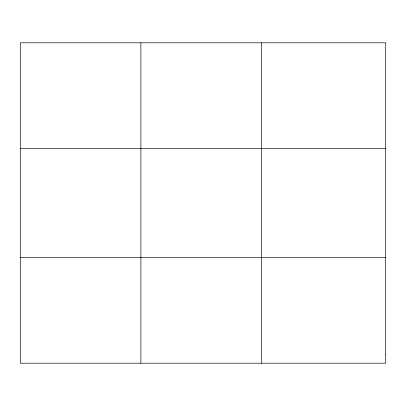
<?xml version="1.0" encoding="UTF-8"?>
<svg xmlns="http://www.w3.org/2000/svg" width="406" height="406" viewBox="0 0 406 406"><rect width="100%" height="100%" fill="white"/><g stroke="black" fill="none" stroke-linecap="round" stroke-linejoin="round"><path stroke-width="0.61" d="M140.882 363.203L140.882 42.797M261.464 363.203L261.464 42.797M20.3 148.53L385.7 148.53M20.3 257.47L385.7 257.47M385.7 354.392L385.7 363.203L20.3 363.203L20.3 42.797L385.7 42.797L385.7 354.392"/></g></svg>
